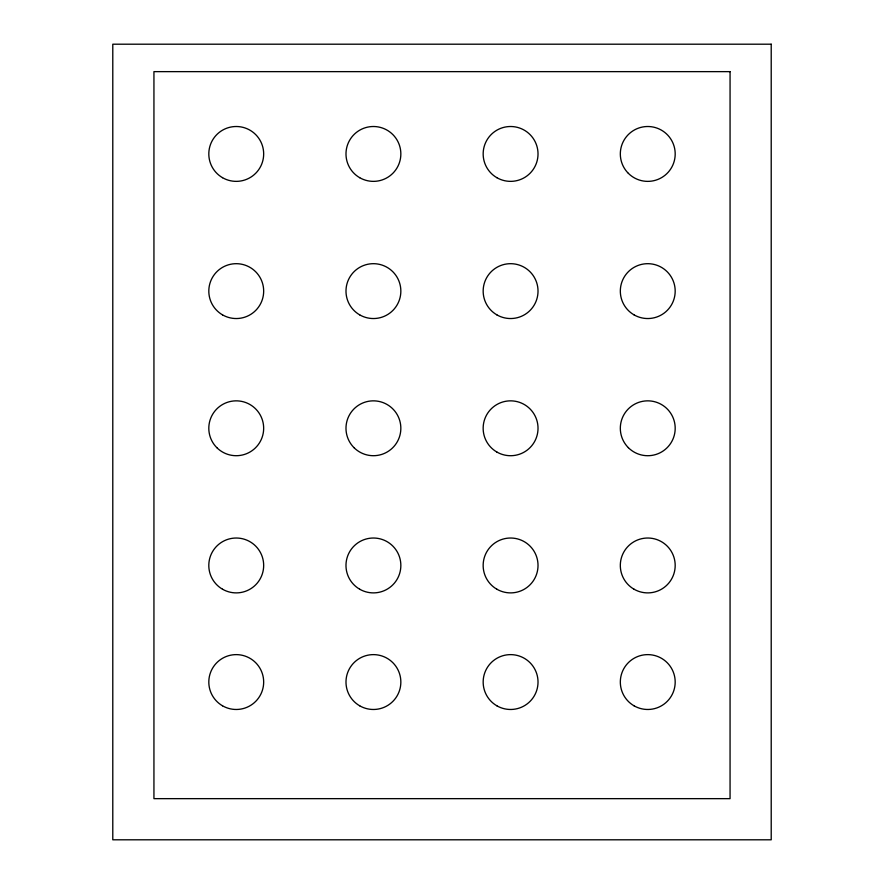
<?xml version="1.0" encoding="UTF-8"?>
<svg xmlns="http://www.w3.org/2000/svg" width="884" height="884" viewBox="0 0 884 884"><rect width="100%" height="100%" fill="white"/><g stroke="black" fill="none" stroke-linecap="round" stroke-linejoin="round"><path stroke-width="1.33" d="M771.213 44.2L112.787 44.2L112.787 839.8L771.213 839.8L771.213 44.2M730.062 71.637L153.938 71.637L153.938 798.65L730.062 798.65L730.062 71.637M222.525 177.695A27.437 27.437 0 0 0 263.675 153.938A27.437 27.437 0 0 0 222.525 130.18A27.437 27.437 0 0 0 222.525 177.695M359.7 177.695A27.437 27.437 0 0 0 400.85 153.938A27.437 27.437 0 0 0 359.7 130.18A27.437 27.437 0 0 0 359.7 177.695M496.874 177.695A27.437 27.437 0 0 0 538.024 153.938A27.437 27.437 0 0 0 496.874 130.18A27.437 27.437 0 0 0 496.874 177.695M628.358 173.341A27.437 27.437 0 0 0 674.26 161.043A27.437 27.437 0 0 0 640.657 127.44A27.437 27.437 0 0 0 628.358 173.341M496.874 314.87A27.437 27.437 0 0 0 538.024 291.112A27.437 27.437 0 0 0 496.874 267.355A27.437 27.437 0 0 0 496.874 314.87M634.038 314.87A27.437 27.437 0 0 0 675.188 291.112A27.437 27.437 0 0 0 634.038 267.355A27.437 27.437 0 0 0 634.038 314.87M359.7 314.87A27.437 27.437 0 0 0 400.85 291.112A27.437 27.437 0 0 0 359.7 267.355A27.437 27.437 0 0 0 359.7 314.87M222.525 314.87A27.437 27.437 0 0 0 263.675 291.112A27.437 27.437 0 0 0 222.525 267.355A27.437 27.437 0 0 0 222.525 314.87M216.845 447.68A27.437 27.437 0 0 0 262.736 435.381A27.437 27.437 0 0 0 229.144 401.778A27.437 27.437 0 0 0 216.845 447.68M354.02 447.68A27.437 27.437 0 0 0 399.911 435.381A27.437 27.437 0 0 0 366.319 401.778A27.437 27.437 0 0 0 354.02 447.68M496.874 452.044A27.437 27.437 0 0 0 538.024 428.287A27.437 27.437 0 0 0 496.874 404.518A27.437 27.437 0 0 0 496.874 452.044M628.358 447.68A27.437 27.437 0 0 0 674.26 435.381A27.437 27.437 0 0 0 640.657 401.778A27.437 27.437 0 0 0 628.358 447.68M634.038 589.219A27.437 27.437 0 0 0 675.188 565.451A27.437 27.437 0 0 0 634.038 541.693A27.437 27.437 0 0 0 634.038 589.219M496.874 589.219A27.437 27.437 0 0 0 538.024 565.451A27.437 27.437 0 0 0 496.874 541.693A27.437 27.437 0 0 0 496.874 589.219M359.7 589.219A27.437 27.437 0 0 0 400.85 565.451A27.437 27.437 0 0 0 359.7 541.693A27.437 27.437 0 0 0 359.7 589.219M222.525 589.219A27.437 27.437 0 0 0 263.675 565.451A27.437 27.437 0 0 0 222.525 541.693A27.437 27.437 0 0 0 222.525 589.219M222.525 705.808A27.437 27.437 0 0 0 263.675 682.05A27.437 27.437 0 0 0 222.525 658.293A27.437 27.437 0 0 0 222.525 705.808M359.7 705.808A27.437 27.437 0 0 0 400.85 682.05A27.437 27.437 0 0 0 359.7 658.293A27.437 27.437 0 0 0 359.7 705.808M496.874 705.808A27.437 27.437 0 0 0 538.024 682.05A27.437 27.437 0 0 0 496.874 658.293A27.437 27.437 0 0 0 496.874 705.808M634.038 705.808A27.437 27.437 0 0 0 675.188 682.05A27.437 27.437 0 0 0 634.038 658.293A27.437 27.437 0 0 0 634.038 705.808"/></g></svg>
